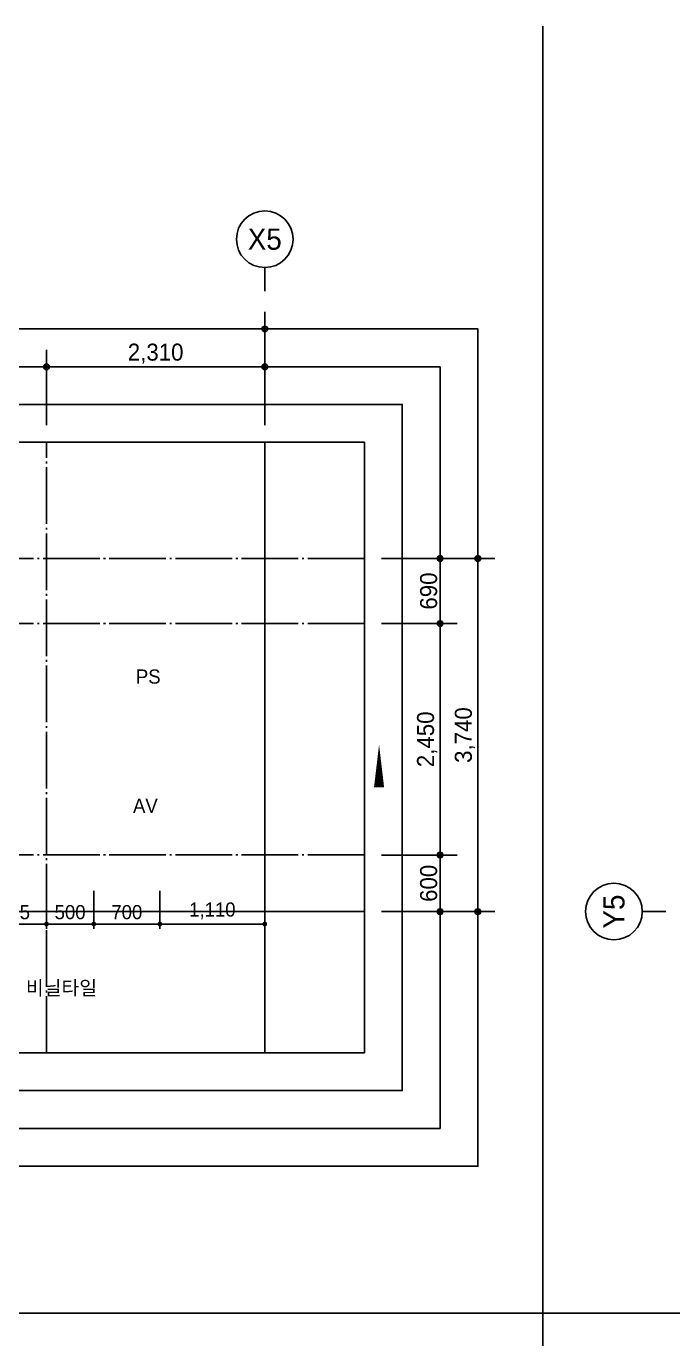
# Model space of a CAD drawing. Header units: millimetres. Extents: x 252711992 to 505989238, y 504776675 to 1009617600.
# Drawn here: x 253186625 to 253193465, y 504818065 to 504831962 of the extents above; entities that cross this region are included whole.
import ezdxf
from ezdxf.enums import TextEntityAlignment as Align
from ezdxf.xclip import XClip

# ---------------------------------------------------------------- set-up
doc = ezdxf.new("R2010")
doc.units = ezdxf.units.MM
doc.header["$XCLIPFRAME"] = 0
doc.linetypes.add('CEN', pattern=[35, 30, -2, 1, -2])
for name, color, linetype in [('$ZCDB_AUDIT_GENERATED_600D18', 7, 'Continuous'), ('0KD DIM', 7, 'Continuous'), ('4A.TEC CEN', 1, 'CEN'), ('4A.TEC TEXT', 7, 'Continuous'), ('4A.TEC TEXT 2', 3, 'Continuous'), ('4A.TEC 심볼', 7, 'Continuous'), ('SYM', 1, 'Continuous'), ('TEXT', 7, 'Continuous')]:
    doc.layers.add(name, color=color, linetype=linetype)
doc.layers.add('DEFPOINT', color=135, linetype='Continuous', plot=False)
doc.styles.add('GHS', font='malgun.ttf')
doc.styles.add('나눔고딕', font='')
doc.styles.add('돋움', font='')
doc.styles.add('돋음체', font='')
doc.styles.add('울릉도L', font='')
doc.styles.get('나눔고딕').set_extended_font_data('Dotum')
doc.styles.get('돋움').set_extended_font_data('Dotum')
doc.styles.get('돋음체').set_extended_font_data('Dotum')
doc.styles.get('울릉도L').set_extended_font_data('Dotum')
doc.dimstyles.new('DIM_600(외부치수)', dxfattribs={"dimscale": 400, "dimtxt": 3.3, "dimasz": 1, "dimexe": 2, "dimexo": 2, "dimgap": 1, "dimtad": 1, "dimdec": 0, "dimdsep": 46, "dimlunit": 6, "dimtxsty": '나눔고딕', "dimblk1": 'DIMDOT', "dimblk2": 'DIMDOT', "dimsah": 1, "dimcen": 2.5, "dimdle": 1.5, "dimclrd": 8, "dimclre": 8, "dimclrt": 3, "dimadec": 0, "dimazin": 0, "dimtfac": 1, "dimtdec": 0, "dimtix": 1, "dimtmove": 2, "dimatfit": 3, "dimldrblk": 'DIMDOT', "dimfxl": 1, "dimtvp": 1, "dimtolj": 1, "dimtzin": 0, "dimarcsym": 0})
doc.dimstyles.new('KD DIM 1', dxfattribs={"dimscale": 50, "dimtxt": 3, "dimasz": 1, "dimexe": 1, "dimexo": 1, "dimgap": 1, "dimtad": 1, "dimdec": 0, "dimzin": 0, "dimdsep": 46, "dimlunit": 6, "dimtxsty": '돋음체', "dimblk": 'DOT', "dimcen": 3, "dimdle": 1, "dimclrd": 256, "dimclre": 256, "dimclrt": 3, "dimazin": 0, "dimtfac": 1, "dimtdec": 0, "dimtix": 1, "dimtmove": 2, "dimatfit": 3, "dimldrblk": 'OBLIQUE', "dimfxl": 1, "dimtvp": 0.8333, "dimtolj": 1, "dimtzin": 0, "dimarcsym": 0})

# ---------------------------------------------------------------- blocks, each defined once
blk = doc.blocks.new('dwgFD3B')
at = {"layer": '4A.TEC CEN', "color": 250, "ltscale": 500}
blk.add_line((49194.51, -169936.83, -3333.33), (358000, -169936.83, -3333.33), dxfattribs=at)
at = {"layer": '4A.TEC CEN', "color": 250, "ltscale": 500, "elevation": -3333.33}
blk.add_lwpolyline([(208807.63, -39163.16), (208807.63, -267000)], dxfattribs=at)
blk = doc.blocks.new('DIMDOT')
at = {"color": 0}
blk.add_line((-2, 0), (2, 0), dxfattribs=at)
for radius in [0.5, 0.25]:
    blk.add_circle((0, 0), radius, dxfattribs=at)
blk = doc.blocks.new('*D303')
at = {"layer": '$ZCDB_AUDIT_GENERATED_600D18', "color": 8, "lineweight": -2, "transparency": 16777216}
for p, q in [((253178149, 504827737), (253178149, 504828937)), ((253189149, 504827737), (253189149, 504828937)), ((253178209, 504828757), (253189089, 504828757))]:
    blk.add_line(p, q, dxfattribs=at)
at = {"layer": 'Defpoints', "color": 0, "transparency": 16777216}
for p in [(253189149, 504828757), (253178149, 504827557, 0), (253189149, 504827557)]:
    blk.add_point(p, dxfattribs=at)
at = {"layer": '$ZCDB_AUDIT_GENERATED_600D18', "color": 8, "lineweight": -2, "transparency": 16777216, "xscale": 60, "yscale": 60, "zscale": 60, "rotation": 180}
blk.add_blockref('DIMDOT', (253178149, 504828757), dxfattribs=at)
at = {"layer": '$ZCDB_AUDIT_GENERATED_600D18', "color": 8, "lineweight": -2, "transparency": 16777216, "xscale": 60, "yscale": 60, "zscale": 60}
blk.add_blockref('DIMDOT', (253189149, 504828757), dxfattribs=at)
at = {"layer": '$ZCDB_AUDIT_GENERATED_600D18', "color": 3, "transparency": 16777216, "insert": (253183649, 504828895), "char_height": 180, "attachment_point": 5, "style": '나눔고딕'}
blk.add_mtext('\\A1;11,000', dxfattribs=at)
blk = doc.blocks.new('*D304')
at = {"layer": '$ZCDB_AUDIT_GENERATED_600D18', "color": 8, "lineweight": -2, "transparency": 16777216}
for p, q in [((253186839, 504827737), (253186839, 504828537)), ((253189149, 504827737), (253189149, 504828537)), ((253186899, 504828357), (253189089, 504828357))]:
    blk.add_line(p, q, dxfattribs=at)
at = {"layer": 'Defpoints', "color": 0, "transparency": 16777216}
for p in [(253189149, 504828357), (253186839, 504827557, 569), (253189149, 504827557, 4431)]:
    blk.add_point(p, dxfattribs=at)
at = {"layer": '$ZCDB_AUDIT_GENERATED_600D18', "color": 8, "lineweight": -2, "transparency": 16777216, "xscale": 60, "yscale": 60, "zscale": 60, "rotation": 180}
blk.add_blockref('DIMDOT', (253186839, 504828357), dxfattribs=at)
at = {"layer": '$ZCDB_AUDIT_GENERATED_600D18', "color": 8, "lineweight": -2, "transparency": 16777216, "xscale": 60, "yscale": 60, "zscale": 60}
blk.add_blockref('DIMDOT', (253189149, 504828357), dxfattribs=at)
at = {"layer": '$ZCDB_AUDIT_GENERATED_600D18', "color": 3, "transparency": 16777216, "insert": (253187994, 504828495), "char_height": 180, "attachment_point": 5, "style": '나눔고딕'}
blk.add_mtext('\\A1;2,310', dxfattribs=at)
blk = doc.blocks.new('ccs122')
at = {"layer": '4A.TEC 심볼'}
blk.add_line((0, 8), (0, 3), dxfattribs=at)
blk.add_circle((0, 14), 6, dxfattribs=at)
at = {"layer": '4A.TEC TEXT 2', "color": 3, "style": 'GHS'}
blk.add_attdef('NO', text='', height=4.5, dxfattribs=at).set_placement((-0.01, 14.02), align=Align.MIDDLE_CENTER)
blk = doc.blocks.new('*D310')
at = {"layer": '$ZCDB_AUDIT_GENERATED_600D18', "color": 8, "lineweight": -2, "transparency": 16777216}
for p, q in [((253184389, 504827737), (253184389, 504828537)), ((253186839, 504827737), (253186839, 504828537)), ((253186779, 504828357), (253184449, 504828357))]:
    blk.add_line(p, q, dxfattribs=at)
at = {"layer": 'Defpoints', "color": 0, "transparency": 16777216}
for p in [(253184389, 504828357), (253184389, 504827557, 81667), (253186839, 504827557, 61250)]:
    blk.add_point(p, dxfattribs=at)
at = {"layer": '$ZCDB_AUDIT_GENERATED_600D18', "color": 8, "lineweight": -2, "transparency": 16777216, "xscale": 60, "yscale": 60, "zscale": 60, "rotation": 180}
blk.add_blockref('DIMDOT', (253184389, 504828357), dxfattribs=at)
at = {"layer": '$ZCDB_AUDIT_GENERATED_600D18', "color": 8, "lineweight": -2, "transparency": 16777216, "xscale": 60, "yscale": 60, "zscale": 60}
blk.add_blockref('DIMDOT', (253186839, 504828357), dxfattribs=at)
at = {"layer": '$ZCDB_AUDIT_GENERATED_600D18', "color": 3, "transparency": 16777216, "insert": (253185614, 504828495), "char_height": 180, "attachment_point": 5, "style": '나눔고딕'}
blk.add_mtext('\\A1;2,450', dxfattribs=at)
blk = doc.blocks.new('*D311')
at = {"layer": '$ZCDB_AUDIT_GENERATED_600D18', "color": 8, "lineweight": -2, "transparency": 16777216}
for p, q in [((253190383, 504826327), (253191583, 504826327)), ((253191403, 504826267), (253191403, 504822647)), ((253190383, 504822587), (253191583, 504822587))]:
    blk.add_line(p, q, dxfattribs=at)
at = {"layer": 'Defpoints', "color": 0, "transparency": 16777216}
for p in [(253190203, 504826327, 0), (253190203, 504822587, 0), (253191403, 504822587)]:
    blk.add_point(p, dxfattribs=at)
at = {"layer": '$ZCDB_AUDIT_GENERATED_600D18', "color": 8, "lineweight": -2, "transparency": 16777216, "xscale": 60, "yscale": 60, "zscale": 60}
for p, rotation in [((253191403, 504826327), 90), ((253191403, 504822587), 270)]:
    blk.add_blockref('DIMDOT', p, dxfattribs=dict(at, rotation=rotation))
at = {"layer": '$ZCDB_AUDIT_GENERATED_600D18', "color": 3, "transparency": 16777216, "insert": (253191266, 504824457), "char_height": 180, "attachment_point": 5, "rotation": 90, "style": '나눔고딕'}
blk.add_mtext('\\A1;3,740', dxfattribs=at)
blk = doc.blocks.new('*D312')
at = {"layer": '$ZCDB_AUDIT_GENERATED_600D18', "color": 8, "lineweight": -2, "transparency": 16777216}
for p, q in [((253190383, 504826327), (253191183, 504826327)), ((253191003, 504826267), (253191003, 504825697)), ((253190383, 504825637), (253191183, 504825637))]:
    blk.add_line(p, q, dxfattribs=at)
at = {"layer": 'Defpoints', "color": 0, "transparency": 16777216}
for p in [(253190203, 504826327, 0), (253190203, 504825637, 0), (253191003, 504825637)]:
    blk.add_point(p, dxfattribs=at)
at = {"layer": '$ZCDB_AUDIT_GENERATED_600D18', "color": 8, "lineweight": -2, "transparency": 16777216, "xscale": 60, "yscale": 60, "zscale": 60}
for p, rotation in [((253191003, 504826327), 90), ((253191003, 504825637), 270)]:
    blk.add_blockref('DIMDOT', p, dxfattribs=dict(at, rotation=rotation))
at = {"layer": '$ZCDB_AUDIT_GENERATED_600D18', "color": 3, "transparency": 16777216, "insert": (253190883, 504825982), "char_height": 180, "attachment_point": 5, "rotation": 90, "style": '나눔고딕'}
blk.add_mtext('\\A1;690', dxfattribs=at)
blk = doc.blocks.new('*D313')
at = {"layer": '$ZCDB_AUDIT_GENERATED_600D18', "color": 8, "lineweight": -2, "transparency": 16777216}
for p, q in [((253190383, 504825637), (253191183, 504825637)), ((253191003, 504823247), (253191003, 504825577)), ((253190383, 504823187), (253191183, 504823187))]:
    blk.add_line(p, q, dxfattribs=at)
at = {"layer": 'Defpoints', "color": 0, "transparency": 16777216}
for p in [(253190203, 504825637, 0), (253191003, 504825637), (253190203, 504823187, 0)]:
    blk.add_point(p, dxfattribs=at)
at = {"layer": '$ZCDB_AUDIT_GENERATED_600D18', "color": 8, "lineweight": -2, "transparency": 16777216, "xscale": 60, "yscale": 60, "zscale": 60}
for p, rotation in [((253191003, 504825637), 90), ((253191003, 504823187), 270)]:
    blk.add_blockref('DIMDOT', p, dxfattribs=dict(at, rotation=rotation))
at = {"layer": '$ZCDB_AUDIT_GENERATED_600D18', "color": 3, "transparency": 16777216, "insert": (253190866, 504824412), "char_height": 180, "attachment_point": 5, "rotation": 90, "style": '나눔고딕'}
blk.add_mtext('\\A1;2,450', dxfattribs=at)
blk = doc.blocks.new('*D314')
at = {"layer": '$ZCDB_AUDIT_GENERATED_600D18', "color": 8, "lineweight": -2, "transparency": 16777216}
for p, q in [((253190383, 504823187), (253191183, 504823187)), ((253191003, 504823127), (253191003, 504822647)), ((253190383, 504822587), (253191183, 504822587))]:
    blk.add_line(p, q, dxfattribs=at)
at = {"layer": 'Defpoints', "color": 0, "transparency": 16777216}
for p in [(253190203, 504823187, 0), (253190203, 504822587, 0), (253191003, 504822587)]:
    blk.add_point(p, dxfattribs=at)
at = {"layer": '$ZCDB_AUDIT_GENERATED_600D18', "color": 8, "lineweight": -2, "transparency": 16777216, "xscale": 60, "yscale": 60, "zscale": 60}
for p, rotation in [((253191003, 504823187), 90), ((253191003, 504822587), 270)]:
    blk.add_blockref('DIMDOT', p, dxfattribs=dict(at, rotation=rotation))
at = {"layer": '$ZCDB_AUDIT_GENERATED_600D18', "color": 3, "transparency": 16777216, "insert": (253190883, 504822887), "char_height": 180, "attachment_point": 5, "rotation": 90, "style": '나눔고딕'}
blk.add_mtext('\\A1;600', dxfattribs=at)
blk = doc.blocks.new('_Dot')
at = {"color": 0, "linetype": 'ByBlock', "lineweight": -2}
blk.add_line((-0.5, 0), (-1, 0), dxfattribs=at)
at = {"color": 0, "linetype": 'ByBlock', "const_width": 0.5}
blk.add_lwpolyline([(-0.25, 0, 1), (0.25, 0, 1)], format="xyb", close=True, dxfattribs=at)
blk = doc.blocks.new('*D900')
at = {"layer": '0KD DIM', "lineweight": -2, "transparency": 16777216}
for p, q in [((253186164, 504822806), (253186164, 504822406)), ((253186839, 504822806), (253186839, 504822406)), ((253186214, 504822456), (253186789, 504822456))]:
    blk.add_line(p, q, dxfattribs=at)
at = {"layer": 'Defpoints', "color": 0, "transparency": 16777216}
for p in [(253186164, 504822856), (253186839, 504822856), (253186839, 504822456)]:
    blk.add_point(p, dxfattribs=at)
at = {"layer": '0KD DIM', "lineweight": -2, "transparency": 16777216, "xscale": 50, "yscale": 50, "zscale": 50, "rotation": 180}
blk.add_blockref('_Dot', (253186164, 504822456), dxfattribs=at)
at = {"layer": '0KD DIM', "lineweight": -2, "transparency": 16777216, "xscale": 50, "yscale": 50, "zscale": 50}
blk.add_blockref('_Dot', (253186839, 504822456), dxfattribs=at)
at = {"layer": '0KD DIM', "color": 3, "transparency": 16777216, "insert": (253186501, 504822581), "char_height": 150, "attachment_point": 5, "style": '돋음체'}
blk.add_mtext('\\A1;675', dxfattribs=at)
blk = doc.blocks.new('_OBLIQUE')
at = {"color": 0, "linetype": 'ByBlock'}
blk.add_line((-0.5, -0.5), (0.5, 0.5), dxfattribs=at)
blk = doc.blocks.new('*D901')
at = {"layer": '0KD DIM', "lineweight": -2, "transparency": 16777216}
for p, q in [((253186839, 504822806), (253186839, 504822406)), ((253187339, 504822806), (253187339, 504822406)), ((253187289, 504822456), (253186889, 504822456))]:
    blk.add_line(p, q, dxfattribs=at)
at = {"layer": 'Defpoints', "color": 0, "transparency": 16777216}
for p in [(253186839, 504822856), (253187339, 504822856), (253186839, 504822456)]:
    blk.add_point(p, dxfattribs=at)
at = {"layer": '0KD DIM', "lineweight": -2, "transparency": 16777216, "xscale": 50, "yscale": 50, "zscale": 50, "rotation": 180}
blk.add_blockref('_Dot', (253186839, 504822456), dxfattribs=at)
at = {"layer": '0KD DIM', "lineweight": -2, "transparency": 16777216, "xscale": 50, "yscale": 50, "zscale": 50}
blk.add_blockref('_Dot', (253187339, 504822456), dxfattribs=at)
at = {"layer": '0KD DIM', "color": 3, "transparency": 16777216, "insert": (253187089, 504822581), "char_height": 150, "attachment_point": 5, "style": '돋음체'}
blk.add_mtext('\\A1;500', dxfattribs=at)
blk = doc.blocks.new('*D902')
at = {"layer": '0KD DIM', "lineweight": -2, "transparency": 16777216}
for p, q in [((253187339, 504822806), (253187339, 504822406)), ((253188039, 504822806), (253188039, 504822406)), ((253187389, 504822456), (253187989, 504822456))]:
    blk.add_line(p, q, dxfattribs=at)
at = {"layer": 'Defpoints', "color": 0, "transparency": 16777216}
for p in [(253187339, 504822856), (253188039, 504822856), (253188039, 504822456)]:
    blk.add_point(p, dxfattribs=at)
at = {"layer": '0KD DIM', "lineweight": -2, "transparency": 16777216, "xscale": 50, "yscale": 50, "zscale": 50, "rotation": 180}
blk.add_blockref('_Dot', (253187339, 504822456), dxfattribs=at)
at = {"layer": '0KD DIM', "lineweight": -2, "transparency": 16777216, "xscale": 50, "yscale": 50, "zscale": 50}
blk.add_blockref('_Dot', (253188039, 504822456), dxfattribs=at)
at = {"layer": '0KD DIM', "color": 3, "transparency": 16777216, "insert": (253187689, 504822581), "char_height": 150, "attachment_point": 5, "style": '돋음체'}
blk.add_mtext('\\A1;700', dxfattribs=at)
blk = doc.blocks.new('*D903')
at = {"layer": '0KD DIM', "lineweight": -2, "transparency": 16777216}
for p, q in [((253188039, 504822806), (253188039, 504822406)), ((253189149, 504822806), (253189149, 504822406)), ((253189099, 504822456), (253188089, 504822456))]:
    blk.add_line(p, q, dxfattribs=at)
at = {"layer": 'Defpoints', "color": 0, "transparency": 16777216}
for p in [(253188039, 504822856), (253189149, 504822856), (253188039, 504822456)]:
    blk.add_point(p, dxfattribs=at)
at = {"layer": '0KD DIM', "lineweight": -2, "transparency": 16777216, "xscale": 50, "yscale": 50, "zscale": 50, "rotation": 180}
blk.add_blockref('_Dot', (253188039, 504822456), dxfattribs=at)
at = {"layer": '0KD DIM', "lineweight": -2, "transparency": 16777216, "xscale": 50, "yscale": 50, "zscale": 50}
blk.add_blockref('_Dot', (253189149, 504822456), dxfattribs=at)
at = {"layer": '0KD DIM', "color": 3, "transparency": 16777216, "insert": (253188594, 504822596), "char_height": 150, "attachment_point": 5, "style": '돋음체'}
blk.add_mtext('\\A1;1,110', dxfattribs=at)

msp = doc.modelspace()

# ---------------------------------------------------------------- linework, layer by layer
at = {"layer": '4A.TEC CEN', "ltscale": 20}
for p, q in [((253186838.77, 504821092.16, 1666.67), (253186838.77, 504827557.16, 1666.67)), ((253190203.05, 504826327.14, 1666.67), (253176892.67, 504826327.14, 1666.67)), ((253190203.05, 504825637.14, 1666.67), (253184188.77, 504825637.14, 1666.67)), ((253190203.05, 504823187.14, 1666.67), (253176892.67, 504823187.14, 1666.67))]:
    msp.add_line(p, q, dxfattribs=at)
at = {"layer": 'DEFPOINT'}
for p, q in [((253192091.54, 504831962.29, 3333.33), (253192091.54, 504804712.29, 3333.33)), ((253210191.54, 504818337.29, 3333.33), (253173991.54, 504818337.29, 3333.33))]:
    msp.add_line(p, q, dxfattribs=at)
at = {"layer": 'DEFPOINT', "elevation": 3333.33}
for points in [[(253175692.67, 504828757.16), (253191403.05, 504828757.16), (253191403.05, 504819892.16), (253175692.67, 504819892.16)], [(253176092.67, 504828357.16), (253191003.05, 504828357.16), (253191003.05, 504820292.16), (253176092.67, 504820292.16)], [(253176492.67, 504827957.16), (253190603.05, 504827957.16), (253190603.05, 504820692.16), (253176492.67, 504820692.16)], [(253176892.67, 504827557.16), (253190203.05, 504827557.16), (253190203.05, 504821092.16), (253176892.67, 504821092.16)]]:
    msp.add_lwpolyline(points, close=True, dxfattribs=at)
at = {"layer": 'SYM', "elevation": 1666.67}
msp.add_lwpolyline([(253190357.91, 504824356.32, 0, 106.74, 0), (253190357.91, 504823903.45, 0, 0, 0), (253189044.96, 504823903.45, 0, 0, 0)], format="xyseb", dxfattribs=at)

# ---------------------------------------------------------------- block references
ref = msp.add_blockref('dwgFD3B', (252980341.15, 504992523.98, 0.45))
XClip(ref).set_block_clipping_path([(196551.5201089978, -171431.8169596791), (209861.9006240964, -164966.8169608712)])
at = {"layer": '4A.TEC 심볼'}
ref = msp.add_blockref('ccs122', (253189148.78, 504829007.16, -7764.32), dxfattribs=dict(at, xscale=49.99999977496833, yscale=49.99999977496833, zscale=49.99999977496833))
ref.add_attrib('NO', 'X5', dxfattribs={"layer": '0', "color": 3, "height": 225, "style": '울릉도L'}).set_placement((253189148.47, 504829708.06, -7764.32), align=Align.MIDDLE_CENTER)
ref = msp.add_blockref('ccs122', (253193542.67, 504822588.18, -4999.55), dxfattribs=dict(at, xscale=49.99999977496833, yscale=49.99999977496833, zscale=49.99999977496833, rotation=90))
ref.add_attrib('NO', 'Y5', dxfattribs={"layer": '0', "color": 3, "height": 225, "rotation": 90, "style": '울릉도L'}).set_placement((253192841.77, 504822587.87, -4999.55), align=Align.MIDDLE_CENTER)

# ---------------------------------------------------------------- texts
at = {"layer": '4A.TEC TEXT', "style": '돋움'}
msp.add_text('무석면 비닐타일', height=150, dxfattribs=at).set_placement((253186001.93, 504821779.84), align=Align.MIDDLE_LEFT)
at = {"layer": 'TEXT', "style": '돋움'}
for s, p in [('PS', (253187915.89, 504825076.43, -3333.33)), ('AV', (253187885.42, 504823707.78, -3333.33))]:
    msp.add_text(s, height=150, dxfattribs=at).set_placement(p, align=Align.MIDDLE_CENTER)

# ---------------------------------------------------------------- dimensions: what is measured, and where the dimension line sits
at = {"layer": '$ZCDB_AUDIT_GENERATED_600D18'}
for base, p1, p2, picture, middle in [((253189148.78, 504828757.16, -7764.32), (253178148.78, 504827557.16, -7764.32), (253189148.78, 504827557.16, -7764.32), '*D303', (253183648.78, 504828894.62, -7764.32)), ((253189148.78, 504828357.16, -7764.32), (253186838.77, 504827557.16, -7195.76), (253189148.78, 504827557.16, -3332.88), '*D304', (253187993.77, 504828494.62, -7764.32))]:
    dim = msp.add_linear_dim(base=base, p1=p1, p2=p2, dimstyle='DIM_600(외부치수)', override={"dimscale": 300, "dimtxt": 0.6, "dimasz": 0.2, "dimexe": 0.6, "dimexo": 0.6, "dimgap": 0.1, "dimdec": 1, "dimblk1": 'DIMDOT', "dimblk2": 'DIMDOT', "dimdle": 0.5}, dxfattribs=at)
    dim.commit()
    dim.dimension.update_dxf_attribs({"geometry": picture, "text_midpoint": middle})
for base, p1, p2, angle, picture, middle in [((253184388.77, 504828357.16, -7764.32), (253186838.77, 504827557.16, 53485.68), (253184388.77, 504827557.16, 73902.34), 180, '*D310', (253185613.77, 504828494.62, -7764.32)), ((253191403.05, 504822587.14, -4999.55), (253190203.05, 504826327.14, -4999.55), (253190203.05, 504822587.14, -4999.55), 270, '*D311', (253191265.59, 504824457.14, -4999.55)), ((253191003.05, 504825637.14, -4999.55), (253190203.05, 504826327.14, -4999.55), (253190203.05, 504825637.14, -4999.55), 270, '*D312', (253190882.93, 504825982.14, -4999.55)), ((253191003.05, 504825637.14, -4999.55), (253190203.05, 504823187.14, -4999.55), (253190203.05, 504825637.14, -4999.55), 90, '*D313', (253190865.59, 504824412.14, -4999.55)), ((253191003.05, 504822587.14, -4999.55), (253190203.05, 504823187.14, -4999.55), (253190203.05, 504822587.14, -4999.55), 270, '*D314', (253190882.93, 504822887.14, -4999.55))]:
    dim = msp.add_linear_dim(base=base, p1=p1, p2=p2, angle=angle, dimstyle='DIM_600(외부치수)', override={"dimscale": 300, "dimtxt": 0.6, "dimasz": 0.2, "dimexe": 0.6, "dimexo": 0.6, "dimgap": 0.1, "dimdec": 1, "dimblk1": 'DIMDOT', "dimblk2": 'DIMDOT', "dimdle": 0.5}, dxfattribs=at)
    dim.commit()
    dim.dimension.update_dxf_attribs({"geometry": picture, "text_midpoint": middle})
at = {"layer": '0KD DIM'}
for base, p1, p2, angle, picture, middle in [((253186838.77, 504822456.32, 1666.67), (253186163.77, 504822856.32, 1666.67), (253186838.77, 504822856.32, 1666.67), 0, '*D900', (253186501.27, 504822581.42, 1666.67)), ((253186838.77, 504822456.32, 1666.67), (253187338.77, 504822856.32, 1666.67), (253186838.77, 504822856.32, 1666.67), 180, '*D901', (253187088.77, 504822581.42, 1666.67)), ((253188038.77, 504822456.32, 1666.67), (253187338.77, 504822856.32, 1666.67), (253188038.77, 504822856.32, 1666.67), 0, '*D902', (253187688.77, 504822581.42, 1666.67)), ((253188038.77, 504822456.32, 1666.67), (253189148.78, 504822856.32, 1666.67), (253188038.77, 504822856.32, 1666.67), 180, '*D903', (253188593.77, 504822595.87, 1666.67))]:
    dim = msp.add_linear_dim(base=base, p1=p1, p2=p2, angle=angle, dimstyle='KD DIM 1', dxfattribs=at)
    dim.commit()
    dim.dimension.update_dxf_attribs({"geometry": picture, "text_midpoint": middle})

doc.saveas('drawing.dxf')
